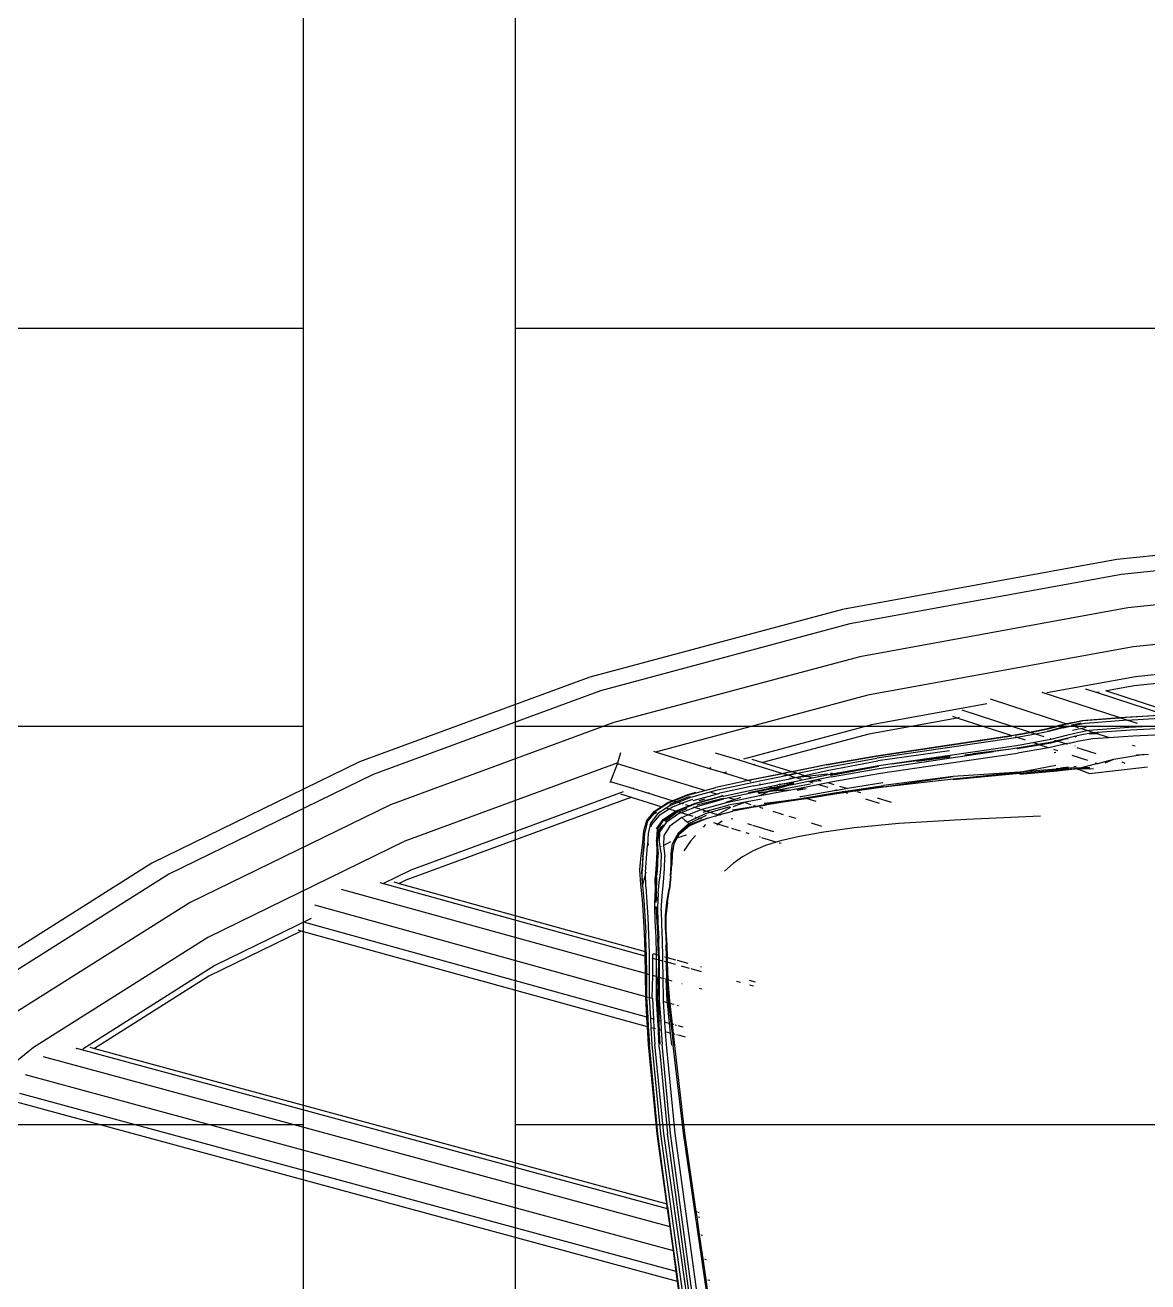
# Model space of a CAD drawing. Header units: millimetres. Extents: x -12551121 to 353735, y 112272 to 285506.
# Drawn here: x 101701.8 to 101966.2, y 170869.2 to 171165.2 of the extents above; entities that cross this region are included whole.
import ezdxf

# ---------------------------------------------------------------- set-up
doc = ezdxf.new("R2010")
doc.units = ezdxf.units.MM
doc.header["$MEASUREMENT"] = 0
doc.layers.add('+AT9-HATCH', color=8, linetype='Continuous')
doc.layers.add('+AT9_Hardscape', color=1, linetype='Continuous')

# ---------------------------------------------------------------- blocks, each defined once
blk = doc.blocks.new('cof')
at = {"layer": '+AT9_Hardscape', "color": 1}
for p, q in [((-49.68, -529.21), (-119.42, -536.6)), ((-49.18, -532.81), (-118.3, -540.13)), ((-119.42, -536.6), (-184.07, -548.35)), ((-118.3, -540.13), (-182.29, -551.76)), ((-48.48, -540.75), (-116.84, -547.99)), ((-184.07, -548.35), (-243.56, -564.29)), ((-116.84, -547.99), (-179.99, -559.47)), ((-47.83, -550), (-115.57, -557.17)), ((-182.29, -551.76), (-241.06, -567.51)), ((-115.57, -557.17), (-178.07, -568.53)), ((-47.6, -559.14), (-115.34, -566.32)), ((-47.5, -557.02), (-115, -564.18)), ((-179.99, -559.47), (-237.89, -574.99)), ((-243.56, -564.29), (-297.81, -584.26)), ((-115, -564.18), (-135.9, -567.97)), ((-241.06, -567.51), (-294.57, -587.2)), ((-118.91, -573.79), (-137.03, -567.89)), ((-124.2, -567.93), (-126.8, -567.08)), ((-123.61, -567.82), (-124.2, -567.93)), ((-108.11, -573.17), (-124.2, -567.93)), ((-122.11, -567.43), (-121.87, -567.51)), ((-115.34, -566.32), (-121.87, -567.51)), ((-121.87, -567.51), (-105.03, -573)), ((-178.07, -568.53), (-228.04, -581.93)), ((-150.02, -570.54), (-177.24, -575.49)), ((-131.41, -575.24), (-149.17, -569.45)), ((-157.03, -573.9), (-177.83, -577.68)), ((-157.03, -573.9), (-158.05, -573.56)), ((-156.53, -573.81), (-157.03, -573.9)), ((-144.32, -578.04), (-157.03, -573.9)), ((-139.99, -577.22), (-155.88, -572.05)), ((-127.7, -574.47), (-118.91, -573.79)), ((-127.34, -574.51), (-118.74, -573.85)), ((-118.91, -573.79), (-108.11, -573.17)), ((-118.74, -573.85), (-118.39, -573.82)), ((-117.23, -574.34), (-118.74, -573.85)), ((-118.39, -573.82), (-108.11, -573.17)), ((-117.11, -574.38), (-94.1, -573.08)), ((-237.89, -574.99), (-290.47, -594.34)), ((-177.24, -575.49), (-207.37, -583.56)), ((-139.99, -577.22), (-135.75, -576.38)), ((-139.8, -577.29), (-135.62, -576.47)), ((-135.75, -576.38), (-132.64, -575.5)), ((-135.71, -576.98), (-132.61, -576.1)), ((-135.62, -576.47), (-132.41, -575.58)), ((-132.1, -576.21), (-135.41, -577.1)), ((-132.64, -575.5), (-131.41, -575.24)), ((-131.55, -575.87), (-132.61, -576.1)), ((-132.41, -575.58), (-131.18, -575.31)), ((-132.1, -576.21), (-130.09, -575.73)), ((-131.41, -575.24), (-130.5, -575.04)), ((-131.18, -575.31), (-131.41, -575.24)), ((-131.18, -575.31), (-130.32, -575.12)), ((-130.82, -575.43), (-131.18, -575.31)), ((-130.5, -575.04), (-128.97, -574.78)), ((-130.32, -575.12), (-128.81, -574.84)), ((-128.99, -575.39), (-130.14, -575.59)), ((-129.96, -575.71), (-130.11, -575.66)), ((-130.09, -575.73), (-129.96, -575.71)), ((-129.96, -575.71), (-128.61, -575.43)), ((-128.47, -576.19), (-129.96, -575.71)), ((-129.9, -576.74), (-128.43, -576.43)), ((-128.99, -575.39), (-127.83, -575.07)), ((-128.97, -574.78), (-127.7, -574.47)), ((-128.81, -574.84), (-127.34, -574.51)), ((-128.61, -575.43), (-126.92, -575.08)), ((-128.43, -576.43), (-128, -576.35)), ((-128, -576.35), (-126.63, -576.07)), ((-126.41, -576.87), (-128, -576.35)), ((-127.91, -577.15), (-126.41, -576.87)), ((-126.92, -575.08), (-117.82, -574.39)), ((-126.41, -576.87), (-125.91, -576.77)), ((-125.07, -577.3), (-126.41, -576.87)), ((-125.91, -576.77), (-116.64, -576.09)), ((-125.07, -577.3), (-116.17, -576.68)), ((-117.82, -574.39), (-117.23, -574.34)), ((-117.23, -574.34), (-117.11, -574.38)), ((-114.53, -575.22), (-117.11, -574.38)), ((-116.64, -576.09), (-93.36, -574.83)), ((-116.17, -576.68), (-93.07, -575.45)), ((-115.61, -578.13), (-92.71, -577)), ((-177.83, -577.68), (-202.85, -584.38)), ((-176.14, -582.78), (-144.32, -578.04)), ((-176.09, -582.86), (-144.14, -578.1)), ((-143.28, -578.59), (-175.93, -583.35)), ((-144.32, -578.04), (-143.38, -577.9)), ((-144.14, -578.1), (-144.32, -578.04)), ((-143.36, -577.98), (-144.14, -578.1)), ((-143.38, -577.9), (-139.99, -577.22)), ((-143.36, -577.98), (-139.8, -577.29)), ((-142.88, -578.51), (-143.31, -578.37)), ((-142.88, -578.51), (-143.28, -578.59)), ((-143.04, -580.36), (-134.95, -578.87)), ((-138.55, -577.69), (-142.88, -578.51)), ((-140.93, -579.14), (-142.88, -578.51)), ((-139.8, -577.29), (-139.99, -577.22)), ((-138.55, -577.69), (-139.8, -577.29)), ((-138.02, -580.09), (-138.98, -579.78)), ((-135.41, -577.1), (-138.55, -577.69)), ((-136.55, -578.35), (-138.55, -577.69)), ((-138.02, -580.09), (-134.67, -579.48)), ((-135, -579.67), (-137.83, -580.16)), ((-137.68, -580.21), (-134.95, -579.73)), ((-134.95, -578.87), (-135.13, -578.81)), ((-135, -579.67), (-133.61, -579.3)), ((-134.95, -578.87), (-134.88, -578.86)), ((-134.87, -578.89), (-134.95, -578.87)), ((-134.95, -579.73), (-133.48, -579.35)), ((-134.88, -578.86), (-131.29, -577.94)), ((-134.67, -579.48), (-133.77, -579.25)), ((-133.77, -579.25), (-134, -579.18)), ((-133.77, -579.25), (-130.96, -578.55)), ((-133.61, -579.3), (-133.77, -579.25)), ((-133.61, -579.3), (-131.63, -578.78)), ((-133.48, -579.35), (-133.61, -579.3)), ((-133.48, -579.35), (-131.54, -578.84)), ((-131.43, -580.02), (-133.48, -579.35)), ((-131.63, -578.78), (-130.94, -578.61)), ((-131.54, -578.84), (-130.92, -578.69)), ((-130.56, -579.82), (-131.43, -580.02)), ((-131.29, -577.94), (-129.33, -577.45)), ((-130.96, -578.55), (-129.07, -578.06)), ((-130.56, -579.82), (-128.71, -579.37)), ((-129.33, -577.45), (-127.91, -577.15)), ((-129.27, -578.3), (-128.82, -578.21)), ((-129.19, -578.21), (-128.92, -578.15)), ((-129.07, -578.06), (-127.7, -577.75)), ((-128.71, -579.37), (-127.37, -579.11)), ((-127.7, -577.75), (-125.55, -577.37)), ((-127.37, -579.11), (-125.09, -578.76)), ((-125.86, -577.66), (-124.32, -577.55)), ((-125.79, -577.59), (-124.48, -577.49)), ((-125.55, -577.37), (-125.07, -577.3)), ((-125.09, -578.76), (-121.36, -578.51)), ((-124.48, -577.49), (-124.65, -577.44)), ((-124.48, -577.49), (-124.2, -577.47)), ((-124.32, -577.55), (-124.48, -577.49)), ((-124.32, -577.55), (-123.77, -577.5)), ((-121.36, -578.51), (-124.32, -577.55)), ((-121.36, -578.51), (-115.61, -578.13)), ((-236.94, -584.48), (-236.23, -582.03)), ((-228.04, -581.93), (-228.47, -581.79)), ((-215.57, -585.76), (-228.04, -581.93)), ((-208.41, -583.84), (-213.93, -582.15)), ((-187.89, -584.87), (-176.14, -582.78)), ((-187.78, -584.94), (-176.09, -582.86)), ((-158.8, -581.66), (-175.68, -584.02)), ((-175.51, -585.07), (-158.73, -582.62)), ((-175.37, -585.77), (-148.42, -581.81)), ((-158.7, -582.96), (-172.53, -584.75)), ((-158.73, -582.62), (-143.04, -580.36)), ((-158.49, -584.46), (-142.82, -582.19)), ((-148.42, -581.81), (-155.19, -582.65)), ((-144.36, -581.21), (-153.35, -582.31)), ((-144.36, -581.21), (-148.42, -581.81)), ((-142.97, -581.01), (-144.36, -581.21)), ((-142.97, -581.01), (-142.9, -581.03)), ((-142.9, -581.03), (-142.97, -581.04)), ((-142.9, -581.11), (-142.96, -581.12)), ((-142.9, -581.03), (-138.02, -580.09)), ((-137.83, -580.16), (-142.9, -581.03)), ((-142.9, -581.11), (-137.68, -580.21)), ((-135.54, -580.9), (-142.82, -582.19)), ((-137.83, -580.16), (-138.02, -580.09)), ((-137.68, -580.21), (-137.83, -580.16)), ((-135.54, -580.9), (-137.68, -580.21)), ((-134.39, -580.7), (-135.54, -580.9)), ((-131.43, -580.02), (-134.39, -580.7)), ((-133.31, -581.63), (-134.28, -581.31)), ((-134.15, -582.04), (-133.8, -581.94)), ((-131.05, -580.14), (-131.43, -580.02)), ((-126.26, -583.93), (-129.98, -582.71)), ((-129.21, -580.53), (-129.3, -580.56)), ((-124.29, -582.34), (-128.76, -580.89)), ((-120.1, -583.58), (-113.99, -582.54)), ((-115.13, -580.54), (-115.76, -580.34)), ((-114.78, -582.56), (-113.99, -582.54)), ((-113.99, -582.54), (-113.12, -582.39)), ((-113.99, -582.54), (-113.09, -582.52)), ((-113.12, -582.39), (-112, -582.49)), ((-297.81, -584.26), (-346.73, -608.07)), ((-236.94, -584.48), (-287.09, -602.93)), ((-238.68, -588.91), (-237, -584.66)), ((-237, -584.66), (-236.94, -584.48)), ((-216.45, -590.97), (-237, -584.66)), ((-215.01, -585.61), (-215.57, -585.76)), ((-212.03, -586.84), (-215.57, -585.76)), ((-208.21, -583.79), (-208.41, -583.84)), ((-204.88, -584.93), (-208.41, -583.84)), ((-205.41, -583.59), (-202.85, -584.38)), ((-204.65, -584.87), (-204.88, -584.93)), ((-198.29, -586.95), (-204.88, -584.93)), ((-202.85, -584.38), (-195.97, -586.49)), ((-195.97, -586.49), (-187.89, -584.87)), ((-187.78, -584.94), (-195.77, -586.56)), ((-194.62, -586.91), (-187.55, -585.45)), ((-187.55, -585.45), (-175.93, -583.35)), ((-187.22, -586.16), (-175.68, -584.02)), ((-186.94, -587.12), (-175.51, -585.07)), ((-186.73, -587.79), (-175.37, -585.77)), ((-186.71, -587.3), (-175.49, -585.15)), ((-175.46, -585.32), (-186.69, -587.44)), ((-175.1, -586.89), (-158.49, -584.46)), ((-158.69, -583.09), (-166.6, -584.14)), ((-142.35, -586.68), (-133.78, -585)), ((-133.71, -585.78), (-132.72, -585.68)), ((-129.52, -585.66), (-133.7, -585.93)), ((-129.52, -585.66), (-133.63, -586.17)), ((-133.63, -586.17), (-129.39, -585.85)), ((-133.48, -586.32), (-129.39, -585.85)), ((-130.83, -585.46), (-132.72, -585.68)), ((-129.58, -585.33), (-129.01, -585.28)), ((-129.52, -585.66), (-128.1, -585.6)), ((-129.52, -585.66), (-128.58, -585.72)), ((-129.39, -585.85), (-129.28, -585.85)), ((-129.28, -585.85), (-129, -585.82)), ((-129, -585.82), (-128.93, -585.84)), ((-128.93, -585.84), (-128.58, -585.72)), ((-128.93, -585.84), (-127.18, -585.8)), ((-128.93, -585.84), (-128.04, -586.14)), ((-128.58, -585.72), (-128.1, -585.6)), ((-128.58, -585.72), (-127.18, -585.8)), ((-128.1, -585.6), (-124.12, -584.62)), ((-128.1, -585.6), (-127.35, -585.57)), ((-127.35, -585.57), (-125.78, -585.54)), ((-127.18, -585.8), (-125.58, -585.84)), ((-125.86, -587), (-112.24, -585.41)), ((-125.58, -585.84), (-124.93, -585.82)), ((-124.12, -584.62), (-124.51, -584.5)), ((-124.12, -584.62), (-123.94, -584.58)), ((-124.01, -584.66), (-124.12, -584.62)), ((-123.94, -584.58), (-120.1, -583.58)), ((-122.2, -584.45), (-120.1, -583.58)), ((-117.43, -584.58), (-118.18, -584.33)), ((-294.57, -587.2), (-342.73, -610.64)), ((-206.25, -588.62), (-213.87, -590.26)), ((-211.38, -586.67), (-212.03, -586.84)), ((-206.47, -588.55), (-212.03, -586.84)), ((-207.21, -588.71), (-206.47, -588.55)), ((-206.47, -588.55), (-205.96, -588.45)), ((-206.25, -588.62), (-206.47, -588.55)), ((-205.77, -588.52), (-206.25, -588.62)), ((-205.56, -588.83), (-206.25, -588.62)), ((-205.96, -588.45), (-198.29, -586.95)), ((-198.09, -587.02), (-205.77, -588.52)), ((-205.41, -589.06), (-196.96, -587.36)), ((-203.26, -589.54), (-196.08, -588.11)), ((-198.29, -586.95), (-196.96, -586.69)), ((-198.09, -587.02), (-198.29, -586.95)), ((-196.8, -586.76), (-198.09, -587.02)), ((-197.09, -587.32), (-198.09, -587.02)), ((-198.04, -587.5), (-197.09, -587.32)), ((-197.09, -587.32), (-196.92, -587.29)), ((-196.96, -587.36), (-197.09, -587.32)), ((-196.96, -586.69), (-195.97, -586.49)), ((-196.96, -587.36), (-196.49, -587.3)), ((-196.92, -587.29), (-195.09, -586.92)), ((-195.25, -587.92), (-196.83, -587.4)), ((-195.77, -586.56), (-196.8, -586.76)), ((-196.5, -588.07), (-195.25, -587.92)), ((-196.49, -587.3), (-194.62, -586.91)), ((-196.08, -588.11), (-195.25, -587.92)), ((-195.97, -586.49), (-195.77, -586.56)), ((-195.77, -586.56), (-194.82, -586.85)), ((-195.7, -588.93), (-186.94, -587.12)), ((-192.06, -588.87), (-195.42, -589.55)), ((-195.25, -587.92), (-195.18, -587.91)), ((-195.18, -587.91), (-192.96, -587.42)), ((-195.18, -587.91), (-192.42, -587.59)), ((-193.59, -588.4), (-195.18, -587.91)), ((-194.62, -586.91), (-192.96, -587.42)), ((-192.96, -587.42), (-187.22, -586.16)), ((-192.96, -587.42), (-192.42, -587.59)), ((-192.42, -587.59), (-187.58, -587.01)), ((-192.42, -587.59), (-191.42, -587.89)), ((-191.89, -588.83), (-192.06, -588.87)), ((-190.93, -589.21), (-192.06, -588.87)), ((-189.77, -588.4), (-191.89, -588.83)), ((-191.89, -588.83), (-189.12, -588.6)), ((-186.73, -587.79), (-189.77, -588.4)), ((-189.77, -588.4), (-189.12, -588.6)), ((-189.12, -588.6), (-189.1, -588.59)), ((-187.5, -589.1), (-186.35, -588.87)), ((-186.87, -586.92), (-186.41, -586.87)), ((-186.71, -587.3), (-186.87, -587.34)), ((-186.84, -586.99), (-186.41, -586.87)), ((-186.69, -587.44), (-186.83, -587.47)), ((-186.35, -588.87), (-175.1, -586.89)), ((-157.98, -587.71), (-174.39, -589.76)), ((-174.37, -590.07), (-157.98, -587.71)), ((-174.37, -590.07), (-157.96, -588.24)), ((-142.35, -586.68), (-157.98, -587.71)), ((-142.35, -586.97), (-157.98, -588.46)), ((-157.96, -588.24), (-142.35, -586.68)), ((-133.7, -585.93), (-142.35, -586.68)), ((-133.63, -586.17), (-142.35, -586.97)), ((-142.29, -587.16), (-133.48, -586.32)), ((-128.04, -586.14), (-125.86, -587)), ((-235.72, -591.32), (-285.71, -609.71)), ((-238.78, -589.05), (-238.68, -588.91)), ((-233.38, -590.53), (-238.68, -588.91)), ((-233.21, -590.49), (-233.38, -590.53)), ((-229.85, -591.62), (-233.38, -590.53)), ((-229.57, -591.54), (-229.85, -591.62)), ((-224.14, -593.37), (-229.85, -591.62)), ((-220.48, -591.94), (-218.52, -591.4)), ((-220.24, -592.02), (-216.45, -590.97)), ((-219.78, -592.55), (-213.45, -590.79)), ((-219.21, -593.31), (-213.75, -591.8)), ((-216.45, -590.97), (-213.87, -590.26)), ((-213.75, -591.8), (-214.94, -591.44)), ((-213.75, -591.8), (-212.93, -591.57)), ((-213.45, -590.79), (-205.41, -589.06)), ((-204.94, -589.88), (-212.93, -591.57)), ((-212.1, -592.31), (-204.47, -590.65)), ((-204.12, -591.25), (-210.84, -592.7)), ((-204.24, -591.13), (-206.16, -591.52)), ((-204.19, -591.2), (-204.97, -591.36)), ((-204.94, -589.88), (-203.26, -589.54)), ((-204.47, -590.65), (-201.54, -590.07)), ((-200.53, -590.38), (-204.24, -591.13)), ((-200.35, -590.43), (-204.19, -591.2)), ((-200.19, -590.48), (-204.12, -591.25)), ((-204, -591.46), (-201.55, -591.23)), ((-201.55, -591.23), (-203.85, -591.72)), ((-203.26, -589.54), (-203.55, -589.45)), ((-203.43, -592.15), (-198.02, -591.15)), ((-203.43, -592.15), (-201.55, -591.23)), ((-199.64, -590.65), (-201.55, -591.23)), ((-201.55, -591.23), (-199.17, -590.8)), ((-198.47, -591.01), (-201.55, -591.23)), ((-201.54, -590.07), (-199.25, -589.61)), ((-200.53, -590.38), (-201.54, -590.07)), ((-195.51, -589.36), (-200.53, -590.38)), ((-200.35, -590.43), (-200.53, -590.38)), ((-196.09, -589.58), (-200.35, -590.43)), ((-200.19, -590.48), (-200.35, -590.43)), ((-197.04, -589.87), (-200.19, -590.48)), ((-199.64, -590.65), (-200.19, -590.48)), ((-197.04, -589.87), (-199.64, -590.65)), ((-199.17, -590.8), (-199.64, -590.65)), ((-198.99, -589.58), (-199.25, -589.61)), ((-199.17, -590.8), (-193.34, -589.74)), ((-198.47, -591.01), (-199.17, -590.8)), ((-198.99, -589.58), (-195.7, -588.93)), ((-195.59, -589.19), (-198.99, -589.58)), ((-196.56, -590.88), (-198.47, -591.01)), ((-198.02, -591.15), (-198.47, -591.01)), ((-198.02, -591.15), (-196.56, -590.88)), ((-195.42, -589.55), (-197.04, -589.87)), ((-196.09, -589.58), (-197.04, -589.87)), ((-196.56, -590.88), (-194.94, -590.57)), ((-195.49, -589.4), (-196.09, -589.58)), ((-195.46, -589.45), (-196.09, -589.58)), ((-194.94, -590.57), (-189.81, -589.56)), ((-192.57, -590.59), (-194.86, -590.76)), ((-192.57, -590.59), (-194.74, -591.01)), ((-185.58, -590.99), (-193.81, -592.44)), ((-193.34, -589.74), (-191.58, -589.43)), ((-192.9, -592.72), (-185.43, -591.48)), ((-192.56, -592.83), (-185.4, -591.65)), ((-189.81, -589.56), (-187.5, -589.1)), ((-187.38, -590.3), (-189.81, -589.56)), ((-187.5, -589.1), (-186.11, -589.53)), ((-185.29, -590.95), (-185.64, -590.84)), ((-185.29, -590.95), (-185.58, -590.99)), ((-185.43, -591.48), (-184.19, -591.28)), ((-185.4, -591.65), (-183.76, -591.42)), ((-182.82, -590.53), (-185.29, -590.95)), ((-184.76, -589.94), (-182.82, -590.53)), ((-184.11, -591.31), (-184.19, -591.28)), ((-184.11, -591.31), (-181.65, -590.9)), ((-181.42, -590.97), (-184.11, -591.31)), ((-183.76, -591.42), (-184.11, -591.31)), ((-183.76, -591.42), (-181.16, -591.04)), ((-183.56, -591.48), (-183.76, -591.42)), ((-182.82, -591.7), (-183.19, -591.59)), ((-174.5, -589.15), (-182.82, -590.53)), ((-181.65, -590.9), (-174.39, -589.76)), ((-181.65, -590.9), (-181.42, -590.97)), ((-174.37, -590.07), (-181.42, -590.97)), ((-181.42, -590.97), (-181.16, -591.04)), ((-181.16, -591.04), (-174.37, -590.07)), ((-181.16, -591.04), (-180.9, -591.12)), ((-180.64, -591.21), (-179.78, -591.47)), ((-290.47, -594.34), (-337.69, -617.32)), ((-235.02, -593), (-286.86, -612.08)), ((-233.71, -592.65), (-236.27, -591.87)), ((-233.71, -592.65), (-235.02, -593)), ((-233.62, -592.63), (-233.71, -592.65)), ((-226.76, -594.79), (-233.71, -592.65)), ((-228.35, -595.8), (-226.76, -594.79)), ((-226.76, -594.79), (-225.21, -593.79)), ((-226.48, -594.87), (-226.76, -594.79)), ((-224.96, -593.89), (-226.48, -594.87)), ((-224.46, -594.4), (-225.6, -595.15)), ((-225.21, -593.79), (-224.14, -593.37)), ((-223.87, -593.46), (-224.96, -593.89)), ((-224.69, -594.16), (-223.31, -593.63)), ((-224.46, -594.4), (-222.86, -593.77)), ((-224.14, -593.37), (-220.48, -591.94)), ((-223.87, -593.46), (-224.14, -593.37)), ((-221.94, -594.05), (-224.09, -594.9)), ((-220.24, -592.02), (-223.87, -593.46)), ((-223.31, -593.63), (-223.87, -593.46)), ((-223.31, -593.63), (-220.38, -592.49)), ((-222.86, -593.77), (-223.31, -593.63)), ((-220.17, -594.59), (-223.3, -595.82)), ((-223.18, -595.89), (-220.04, -594.63)), ((-222.86, -593.77), (-219.78, -592.55)), ((-221.94, -594.05), (-222.86, -593.77)), ((-219.6, -593.13), (-221.94, -594.05)), ((-221.46, -594.2), (-221.94, -594.05)), ((-220.17, -594.59), (-220.92, -594.36)), ((-220.38, -592.49), (-219.94, -592.37)), ((-218.7, -594.02), (-220.17, -594.59)), ((-220.04, -594.63), (-220.17, -594.59)), ((-220.04, -594.63), (-218.61, -594.06)), ((-219.38, -593.07), (-219.6, -593.13)), ((-218.14, -594.67), (-218.91, -594.98)), ((-212.45, -592.33), (-218.7, -594.02)), ((-218.61, -594.06), (-212.45, -592.33)), ((-218.38, -594.36), (-212.18, -592.76)), ((-212.13, -592.82), (-218.35, -594.4)), ((-218.14, -594.67), (-211.98, -592.94)), ((-217.81, -593.34), (-216.39, -592.94)), ((-217.35, -595.46), (-211.39, -593.79)), ((-216.11, -595.84), (-210.94, -594.4)), ((-212.25, -592.26), (-212.55, -592.17)), ((-212.45, -592.33), (-212.38, -592.35)), ((-212.38, -592.35), (-212.25, -592.26)), ((-212.1, -592.31), (-212.25, -592.26)), ((-212.11, -592.74), (-212.18, -592.76)), ((-212.06, -592.81), (-212.13, -592.82)), ((-210.84, -592.7), (-211.98, -592.94)), ((-211.46, -593.7), (-209.57, -593.09)), ((-211.39, -593.79), (-203.59, -592.18)), ((-207.37, -593.76), (-210.94, -594.4)), ((-209.57, -593.09), (-210.84, -592.7)), ((-209.92, -595.54), (-204.54, -594.63)), ((-209.92, -595.54), (-204.26, -594.72)), ((-204.09, -594.77), (-209.85, -595.85)), ((-207.14, -593.83), (-209.83, -594.78)), ((-209.57, -593.09), (-208.31, -592.68)), ((-209.47, -593.12), (-209.57, -593.09)), ((-208.01, -592.61), (-208.31, -592.68)), ((-206.51, -593.61), (-207.37, -593.76)), ((-207.14, -593.83), (-207.37, -593.76)), ((-206.51, -593.61), (-207.14, -593.83)), ((-205.51, -594.34), (-207.14, -593.83)), ((-203.13, -593), (-206.51, -593.61)), ((-204.54, -594.63), (-204.91, -594.52)), ((-204.54, -594.63), (-202.26, -594.25)), ((-204.26, -594.72), (-204.54, -594.63)), ((-204.26, -594.72), (-202.22, -594.42)), ((-204.09, -594.77), (-204.26, -594.72)), ((-202.22, -594.42), (-204.09, -594.77)), ((-203.87, -594.84), (-204.09, -594.77)), ((-203.59, -592.18), (-203.43, -592.15)), ((-202.45, -594.02), (-193.86, -592.88)), ((-193.79, -593.03), (-202.45, -594.02)), ((-202.26, -594.25), (-193.79, -593.03)), ((-193.79, -593.03), (-202.22, -594.42)), ((-193.85, -592.43), (-194.07, -592.47)), ((-193.86, -592.88), (-192.9, -592.72)), ((-193.81, -592.44), (-193.85, -592.43)), ((-193.79, -593.03), (-192.56, -592.83)), ((-192.56, -592.83), (-192.9, -592.72)), ((-190.23, -593.54), (-192.56, -592.83)), ((-175.32, -594.01), (-178.54, -593.02)), ((-175.84, -592.68), (-172.54, -593.69)), ((-230.15, -598.02), (-228.35, -595.8)), ((-228.08, -595.91), (-229.86, -598.14)), ((-227.54, -596.42), (-229.26, -598.64)), ((-227.22, -596.83), (-229.05, -598.97)), ((-228.18, -596.28), (-228.32, -596.46)), ((-228.18, -596.28), (-227.88, -596.1)), ((-226.48, -594.87), (-228.08, -595.91)), ((-225.6, -595.15), (-227.54, -596.42)), ((-224.86, -595.37), (-227.22, -596.83)), ((-226.28, -597.82), (-223.34, -595.84)), ((-226.13, -597.91), (-223.19, -595.94)), ((-226.03, -598.02), (-223.19, -595.94)), ((-223.05, -596.16), (-225.86, -598.19)), ((-223.03, -596.19), (-225.77, -598.29)), ((-224.86, -595.37), (-225.6, -595.15)), ((-222.66, -596.5), (-225.59, -598.48)), ((-224.09, -594.9), (-224.86, -595.37)), ((-223.34, -595.84), (-224.86, -595.37)), ((-221.89, -597.33), (-224.74, -599.35)), ((-223.34, -595.84), (-223.3, -595.82)), ((-223.18, -595.89), (-223.3, -595.82)), ((-223.19, -595.94), (-223.18, -595.89)), ((-223.11, -595.91), (-223.19, -595.94)), ((-223.05, -596.16), (-223.19, -595.94)), ((-223.11, -595.91), (-223.18, -595.89)), ((-222.83, -595.81), (-223.11, -595.91)), ((-222.72, -596.03), (-223.11, -595.91)), ((-222.72, -596.03), (-223.05, -596.16)), ((-223.03, -596.19), (-223.05, -596.16)), ((-222.72, -596.03), (-223.03, -596.19)), ((-222.66, -596.05), (-222.72, -596.03)), ((-220.97, -595.36), (-222.66, -596.05)), ((-222.03, -596.24), (-222.66, -596.05)), ((-222.03, -596.24), (-222.66, -596.5)), ((-218.91, -594.98), (-222.03, -596.24)), ((-220.44, -596.73), (-222.03, -596.24)), ((-221.89, -597.33), (-220.44, -596.73)), ((-221.89, -597.33), (-221.13, -597.95)), ((-220.68, -595.28), (-220.97, -595.36)), ((-218.34, -597.38), (-220.52, -598.41)), ((-220.44, -596.73), (-217.47, -595.49)), ((-219.23, -597.1), (-220.44, -596.73)), ((-220.19, -598.73), (-217.71, -597.57)), ((-218.91, -594.98), (-219.13, -594.91)), ((-217.54, -595.4), (-218.91, -594.98)), ((-218.34, -597.38), (-218.73, -597.25)), ((-216.39, -596.45), (-218.34, -597.38)), ((-217.71, -597.57), (-217.98, -597.49)), ((-217.71, -597.57), (-216.05, -596.79)), ((-217.22, -597.72), (-217.71, -597.57)), ((-217.47, -595.49), (-217.35, -595.46)), ((-216.25, -595.8), (-217.35, -595.46)), ((-216.87, -596.05), (-216.11, -595.84)), ((-216.85, -597.83), (-215.81, -597.46)), ((-215.81, -597.46), (-216.76, -597.86)), ((-215.19, -596.12), (-216.39, -596.45)), ((-215.19, -596.12), (-216.11, -595.84)), ((-215.81, -597.46), (-213.63, -596.87)), ((-210.55, -594.85), (-215.19, -596.12)), ((-213.38, -596.68), (-215.19, -596.12)), ((-213.63, -596.87), (-213.93, -597.09)), ((-213.38, -596.68), (-213.63, -596.87)), ((-213.63, -596.87), (-213.17, -596.74)), ((-213.15, -596.51), (-213.38, -596.68)), ((-213.17, -596.74), (-213.38, -596.68)), ((-213.17, -596.74), (-209.85, -595.85)), ((-212.77, -596.87), (-213.17, -596.74)), ((-210.39, -595.01), (-213.15, -596.51)), ((-209.86, -597.76), (-210.25, -597.64)), ((-202.69, -595.2), (-203.47, -594.96)), ((-197.92, -596.67), (-200.33, -595.92)), ((-194.92, -597.59), (-196.62, -597.07)), ((-137.39, -597.04), (-154.83, -597.8)), ((-231.1, -603.24), (-230.86, -600.48)), ((-230.86, -600.48), (-230.15, -598.02)), ((-230.54, -600.78), (-230.53, -600.62)), ((-230.53, -600.62), (-230.47, -600.54)), ((-230.47, -600.54), (-229.86, -598.14)), ((-230.15, -598.02), (-229.86, -598.14)), ((-229.26, -598.64), (-229.83, -601.1)), ((-229.05, -598.97), (-229.2, -599.54)), ((-227.88, -600.02), (-226.28, -597.82)), ((-227.75, -602.54), (-227.6, -600.13)), ((-227.75, -602.54), (-227.42, -600.53)), ((-227.6, -600.13), (-226.13, -597.91)), ((-227.5, -600.35), (-227.6, -600.13)), ((-227.57, -603.02), (-227.25, -600.69)), ((-227.42, -600.53), (-227.5, -600.35)), ((-226.65, -599.35), (-227.42, -600.53)), ((-227.42, -600.53), (-227.25, -600.69)), ((-226.27, -599.04), (-227.25, -600.69)), ((-227.12, -603.06), (-227.04, -600.66)), ((-225.59, -598.48), (-227.04, -600.66)), ((-224.74, -599.35), (-226.15, -601.55)), ((-222.75, -601), (-220.19, -598.73)), ((-220.06, -598.99), (-222.55, -601.18)), ((-220.06, -598.99), (-222.51, -601.33)), ((-220.04, -599.27), (-222.51, -601.33)), ((-221.13, -597.95), (-220.52, -598.41)), ((-220.52, -598.41), (-220.19, -598.73)), ((-220.06, -598.99), (-216.85, -597.83)), ((-216.76, -597.86), (-220.04, -599.27)), ((-216.28, -599), (-216.89, -599.59)), ((-216.76, -597.86), (-216.85, -597.83)), ((-216.51, -597.94), (-216.76, -597.86)), ((-213.37, -598.9), (-214.35, -598.6)), ((-213.37, -598.9), (-213.64, -599.1)), ((-212.41, -598.2), (-213.37, -598.9)), ((-210.85, -599.68), (-213.37, -598.9)), ((-208.09, -600.52), (-210.1, -599.91)), ((-205.42, -599.13), (-206.34, -598.84)), ((-200.2, -600.73), (-205.17, -599.2)), ((-188.92, -599.43), (-191.33, -598.69)), ((-181.31, -599.77), (-188.44, -600.8)), ((-170.77, -598.76), (-181.31, -599.77)), ((-154.83, -597.8), (-170.77, -598.76)), ((-287.09, -602.93), (-333.54, -625.55)), ((-231.49, -606.31), (-231.1, -603.24)), ((-230.72, -603.56), (-231.07, -606.47)), ((-231.03, -606.58), (-230.72, -603.56)), ((-230.72, -603.38), (-230.64, -602.34)), ((-230.72, -603.38), (-230.72, -603.56)), ((-230.64, -602.34), (-230.56, -600.87)), ((-230.56, -600.87), (-230.54, -600.78)), ((-229.83, -601.1), (-229.93, -603.85)), ((-229.77, -603.46), (-229.79, -603.96)), ((-227.81, -602.88), (-227.75, -602.54)), ((-227.81, -602.88), (-227.77, -605.45)), ((-227.72, -602.71), (-227.75, -602.54)), ((-227.72, -602.71), (-227.71, -602.93)), ((-227.71, -602.93), (-227.52, -605.29)), ((-227.5, -604.71), (-227.71, -602.93)), ((-227.5, -604.71), (-227.57, -603.02)), ((-226.75, -605.72), (-227.12, -603.06)), ((-226.15, -601.55), (-226.22, -603.93)), ((-226.22, -603.93), (-224.5, -602.99)), ((-224.42, -605.84), (-224.06, -603.43)), ((-223.77, -603.54), (-224.19, -605.93)), ((-224.15, -605.92), (-223.71, -603.57)), ((-223.54, -602.47), (-224.06, -603.43)), ((-223.77, -603.54), (-222.98, -602.16)), ((-223.08, -602.22), (-223.77, -603.54)), ((-222.75, -601), (-223.54, -602.47)), ((-223.54, -602.47), (-223.08, -602.22)), ((-222.55, -601.18), (-223.08, -602.22)), ((-223.08, -602.22), (-222.98, -602.16)), ((-222.98, -602.16), (-222.91, -602.12)), ((-222.91, -602.12), (-222.51, -601.33)), ((-220.87, -601.47), (-222.91, -602.12)), ((-219.84, -602.89), (-221.4, -605.17)), ((-218.69, -601.53), (-219.84, -602.89)), ((-205.98, -601.17), (-206.74, -600.94)), ((-203.34, -601.98), (-203.6, -601.91)), ((-199.62, -603.13), (-203.03, -602.08)), ((-199.62, -603.13), (-202.19, -603.92)), ((-198.62, -602.82), (-199.62, -603.13)), ((-198.52, -603.47), (-198.93, -603.34)), ((-194.13, -601.8), (-198.62, -602.82)), ((-188.44, -600.8), (-194.13, -601.8)), ((-231.73, -609.63), (-231.49, -606.31)), ((-231.07, -606.47), (-231.3, -609.79)), ((-231.03, -606.58), (-231.25, -609.84)), ((-230.2, -606.91), (-229.93, -603.85)), ((-227.77, -605.45), (-227.95, -608.38)), ((-227.65, -608.24), (-227.52, -605.29)), ((-227.47, -605.54), (-227.65, -608.24)), ((-227.55, -608.17), (-227.47, -605.54)), ((-227.44, -605.19), (-227.5, -604.71)), ((-227.47, -605.54), (-227.44, -605.19)), ((-226.75, -605.72), (-226.83, -608.66)), ((-226.77, -604.22), (-226.71, -604.19)), ((-226.22, -603.93), (-225.86, -606.55)), ((-225.92, -609.45), (-225.86, -606.55)), ((-224.26, -608.45), (-224.42, -605.84)), ((-224.4, -608.37), (-224.42, -605.84)), ((-224.15, -605.92), (-224.26, -608.45)), ((-224.19, -605.93), (-224.26, -608.45)), ((-207.56, -606.56), (-209.76, -608.17)), ((-205.08, -605.15), (-207.56, -606.56)), ((-202.19, -603.92), (-205.08, -605.15)), ((-346.73, -608.07), (-390.21, -635.55)), ((-230.42, -610.21), (-230.2, -606.91)), ((-227.95, -608.38), (-228.14, -611.57)), ((-227.63, -608.45), (-227.91, -611.44)), ((-227.79, -610.78), (-227.55, -608.17)), ((-227.63, -608.45), (-227.79, -610.78)), ((-227.65, -608.24), (-227.63, -608.45)), ((-226.83, -608.66), (-227.13, -611.82)), ((-226.22, -612.55), (-225.92, -609.45)), ((-224.55, -611.15), (-224.4, -608.37)), ((-224.45, -611.23), (-224.26, -608.45)), ((-209.76, -608.17), (-211.8, -609.99)), ((-342.73, -610.64), (-385.46, -637.66)), ((-285.71, -609.71), (-292.16, -612.85)), ((-289.68, -612.49), (-288.42, -612.84)), ((-286.86, -612.08), (-288.42, -612.84)), ((-231.54, -613.11), (-231.73, -609.63)), ((-231.15, -613.27), (-231.3, -609.79)), ((-231.15, -613.27), (-231.25, -609.84)), ((-230.41, -610.47), (-231.15, -613.27)), ((-230.38, -610.36), (-230.42, -610.21)), ((-230.41, -610.47), (-230.38, -610.36)), ((-230.34, -613.66), (-230.41, -610.47)), ((-230.34, -610.21), (-230.38, -610.36)), ((-228.1, -614.72), (-228.14, -611.57)), ((-228.05, -614.02), (-227.91, -611.44)), ((-228.05, -614.02), (-227.84, -611.64)), ((-227.84, -611.64), (-227.92, -614.97)), ((-227.84, -611.37), (-227.79, -610.78)), ((-227.84, -611.37), (-227.84, -611.64)), ((-227.42, -615.12), (-227.13, -611.82)), ((-226.54, -615.78), (-226.22, -612.55)), ((-224.55, -611.15), (-224.88, -614.13)), ((-224.45, -611.23), (-224.78, -614.19)), ((-230.44, -634.09), (-302, -614.31)), ((-230.5, -630), (-292.95, -612.74)), ((-288.42, -612.84), (-230.52, -628.85)), ((-231.17, -616.74), (-231.54, -613.11)), ((-231.15, -613.27), (-230.84, -616.89)), ((-230.34, -613.66), (-229.88, -620.91)), ((-228.23, -618.18), (-228.12, -615.11)), ((-228.13, -614.91), (-228.09, -614.79)), ((-228.13, -614.91), (-228.12, -615.11)), ((-228.12, -615.11), (-228.02, -617.37)), ((-228.1, -614.72), (-228.05, -614.02)), ((-228.09, -614.79), (-228.1, -614.72)), ((-227.92, -614.97), (-227.88, -616.86)), ((-227.42, -615.12), (-227.58, -618.53)), ((-225.38, -617.25), (-224.88, -614.13)), ((-225.29, -617.31), (-224.78, -614.19)), ((-337.69, -617.32), (-379.49, -643.75)), ((-230.39, -639.55), (-308.32, -618.01)), ((-230.87, -620.49), (-231.17, -616.74)), ((-230.84, -616.89), (-230.58, -620.6)), ((-228.13, -621.74), (-228.23, -618.18)), ((-227.98, -618.32), (-227.98, -618.38)), ((-227.98, -618.38), (-227.75, -621.93)), ((-227.85, -618.39), (-227.85, -618.43)), ((-227.85, -618.43), (-227.66, -621.98)), ((-226.73, -619.12), (-226.54, -615.78)), ((-225.76, -620.48), (-225.38, -617.25)), ((-225.29, -617.31), (-225.67, -620.53)), ((-309.14, -621.12), (-331.87, -632.18)), ((-230.65, -624.5), (-230.87, -620.49)), ((-230.58, -620.6), (-230.39, -624.58)), ((-229.88, -620.91), (-229.69, -624.85)), ((-227.58, -618.53), (-227.49, -622.04)), ((-226.73, -619.12), (-226.64, -622.56)), ((-225.72, -623.78), (-225.76, -620.48)), ((-225.67, -620.53), (-225.72, -623.78)), ((-225.67, -620.53), (-225.62, -623.83)), ((-311.49, -624.07), (-333.31, -634.69)), ((-311.49, -624.07), (-312.27, -623.86)), ((-229.96, -646.6), (-311.49, -624.07)), ((-230.1, -644.36), (-310.69, -622.08)), ((-227.94, -625.54), (-228.13, -621.74)), ((-227.75, -621.93), (-227.53, -625.74)), ((-227.66, -621.98), (-227.44, -625.77)), ((-227.49, -622.04), (-227.31, -625.79)), ((-226.64, -622.56), (-226.47, -626.23)), ((-225.72, -623.78), (-225.54, -627.3)), ((-225.62, -623.83), (-225.43, -627.34)), ((-333.54, -625.55), (-374.6, -651.5)), ((-230.52, -628.85), (-230.65, -624.5)), ((-230.28, -628.91), (-230.39, -624.58)), ((-229.69, -624.85), (-229.59, -629.18)), ((-227.86, -629.58), (-227.94, -625.54)), ((-227.4, -629.71), (-227.53, -625.74)), ((-227.44, -625.77), (-227.32, -629.73)), ((-227.23, -629.75), (-227.31, -625.79)), ((-226.47, -626.23), (-226.4, -630.27)), ((-225.5, -630.23), (-225.54, -627.3)), ((-225.43, -627.34), (-225.35, -630.27)), ((-230.51, -628.92), (-230.52, -628.85)), ((-230.52, -628.85), (-230.28, -628.91)), ((-230.5, -630), (-230.51, -628.92)), ((-230.44, -633.92), (-230.5, -630)), ((-230.27, -630.06), (-230.5, -630)), ((-230.29, -628.97), (-230.28, -628.91)), ((-230.29, -628.97), (-230.27, -630.06)), ((-230.27, -630.06), (-230.23, -633.95)), ((-230.13, -630.11), (-230.27, -630.06)), ((-229.59, -629.18), (-229.56, -634.09)), ((-228.73, -629.34), (-227.86, -629.58)), ((-228.7, -630.5), (-228.7, -629.48)), ((-227.85, -629.73), (-227.86, -629.58)), ((-227.86, -629.58), (-227.4, -629.71)), ((-227.85, -630.74), (-227.85, -629.73)), ((-227.39, -629.93), (-227.4, -629.71)), ((-227.4, -629.71), (-227.32, -629.73)), ((-227.39, -629.93), (-227.4, -630.86)), ((-227.32, -629.73), (-227.31, -629.95)), ((-227.32, -629.73), (-227.23, -629.75)), ((-227.31, -629.95), (-227.31, -630.88)), ((-227.23, -629.92), (-227.23, -629.75)), ((-227.23, -629.92), (-227.22, -630.91)), ((-226.4, -630.27), (-226.39, -631.14)), ((-225.97, -630.1), (-225.5, -630.23)), ((-225.49, -631.18), (-225.5, -630.23)), ((-225.5, -630.23), (-225.35, -630.27)), ((-225.35, -630.27), (-225.33, -631.21)), ((-225.35, -630.27), (-223.34, -630.83)), ((-331.87, -632.18), (-362.98, -651.85)), ((-228.7, -634.32), (-228.7, -630.5)), ((-227.85, -630.74), (-228.7, -630.5)), ((-227.83, -634.46), (-227.85, -630.74)), ((-227.4, -630.86), (-227.85, -630.74)), ((-227.4, -630.86), (-227.43, -634.67)), ((-227.31, -630.88), (-227.4, -630.86)), ((-227.31, -630.88), (-227.33, -634.68)), ((-227.22, -630.91), (-227.31, -630.88)), ((-227.22, -630.91), (-227.2, -634.58)), ((-226.39, -631.14), (-227.22, -630.91)), ((-226.39, -631.14), (-226.37, -634.84)), ((-225.49, -631.39), (-225.96, -631.26)), ((-225.49, -631.39), (-225.49, -631.18)), ((-225.32, -631.43), (-225.49, -631.39)), ((-225.38, -635.55), (-225.49, -631.39)), ((-225.33, -631.21), (-225.32, -631.43)), ((-225.32, -631.43), (-225.17, -635.56)), ((-223.35, -631.98), (-225.32, -631.43)), ((-223.01, -630.92), (-220.45, -631.63)), ((-220.07, -632.88), (-221.97, -632.36)), ((-217.28, -633.66), (-219.7, -632.99)), ((-217.5, -632.44), (-217.31, -632.49)), ((-333.31, -634.69), (-360.23, -651.71)), ((-230.44, -634.09), (-230.44, -633.92)), ((-230.39, -639.55), (-230.44, -634.09)), ((-230.23, -634.15), (-230.44, -634.09)), ((-230.23, -633.95), (-230.23, -634.15)), ((-230.23, -634.15), (-230.2, -639.6)), ((-229.56, -634.34), (-230.23, -634.15)), ((-229.56, -634.34), (-229.57, -639.73)), ((-229.56, -634.09), (-229.56, -634.34)), ((-228.83, -639.87), (-228.7, -634.57)), ((-228.7, -634.57), (-228.7, -634.32)), ((-227.94, -634.78), (-228.7, -634.57)), ((-227.83, -634.81), (-227.91, -634.79)), ((-227.85, -639.9), (-227.83, -634.81)), ((-227.83, -634.81), (-227.83, -634.46)), ((-227.83, -634.81), (-227.54, -636.87)), ((-227.83, -634.81), (-227.44, -634.92)), ((-227.44, -634.92), (-227.54, -636.87)), ((-227.35, -634.95), (-227.46, -637.54)), ((-227.43, -634.67), (-227.44, -634.92)), ((-227.35, -634.95), (-227.44, -634.92)), ((-227.33, -634.68), (-227.35, -634.95)), ((-227.2, -634.99), (-227.35, -634.95)), ((-227.2, -634.58), (-227.2, -634.99)), ((-227.2, -634.99), (-227.18, -639.95)), ((-226.36, -635.22), (-227.2, -634.99)), ((-226.37, -634.84), (-226.32, -635.23)), ((-225.92, -635.34), (-226.32, -635.23)), ((-226.32, -635.23), (-226.31, -640.09)), ((-225.67, -635.43), (-225.7, -635.4)), ((-225.67, -635.43), (-225.37, -640.48)), ((-225.38, -635.55), (-225.67, -635.43)), ((-225.02, -640.55), (-225.38, -635.55)), ((-225.17, -635.56), (-225.38, -635.55)), ((-225.17, -635.56), (-224.77, -640.56)), ((-224.14, -635.84), (-225.17, -635.56)), ((-208.08, -636.2), (-208.97, -635.95)), ((-206.03, -635.61), (-204.57, -636.02)), ((-227.54, -636.87), (-227.72, -640.11)), ((-227.46, -637.54), (-227.58, -640.1)), ((-227.54, -636.87), (-227.46, -637.54)), ((-227.46, -637.54), (-227.18, -639.95)), ((-221.76, -636.49), (-221.84, -636.47)), ((-217.14, -637.77), (-217.77, -637.59)), ((-205, -637.05), (-205.96, -636.78)), ((-230.39, -639.67), (-230.39, -639.55)), ((-230.2, -639.6), (-230.39, -639.55)), ((-230.1, -644.36), (-230.39, -639.67)), ((-230.2, -639.6), (-230.2, -639.67)), ((-229.81, -639.71), (-230.2, -639.6)), ((-230.2, -639.67), (-229.9, -644.41)), ((-229.57, -639.73), (-229.57, -639.77)), ((-228.82, -639.98), (-229.57, -639.77)), ((-229.57, -639.77), (-229.29, -644.58)), ((-228.83, -639.87), (-228.82, -639.98)), ((-228.82, -639.98), (-228.57, -644.78)), ((-227.81, -639.99), (-227.85, -639.9)), ((-227.49, -645.07), (-227.81, -639.99)), ((-227.72, -640.11), (-227.72, -640.29)), ((-227.57, -640.33), (-227.72, -640.29)), ((-227.72, -640.29), (-227.49, -645.07)), ((-227.58, -640.1), (-227.57, -640.33)), ((-227.18, -640.43), (-227.57, -640.33)), ((-227.57, -640.33), (-227.35, -645.12)), ((-227.21, -645.15), (-227.18, -640.43)), ((-227.18, -639.95), (-227.18, -640.43)), ((-227.18, -640.43), (-226.86, -645.25)), ((-227.15, -640.44), (-227.18, -640.43)), ((-226.31, -640.09), (-226.27, -640.69)), ((-225.33, -640.95), (-226.27, -640.69)), ((-226.27, -640.69), (-225.94, -645.5)), ((-225.37, -640.48), (-225.33, -640.95)), ((-225.33, -640.95), (-224.83, -645.81)), ((-225.02, -640.55), (-224.98, -641.04)), ((-224.71, -641.12), (-224.98, -641.04)), ((-224.98, -641.04), (-224.43, -645.92)), ((-224.77, -640.56), (-224.71, -641.12)), ((-224.28, -641.24), (-224.71, -641.12)), ((-224.71, -641.12), (-224.18, -645.99)), ((-223.69, -641.4), (-224.24, -641.25)), ((-222.69, -641.67), (-222.86, -641.63)), ((-229.9, -644.41), (-230.1, -644.36)), ((-229.96, -646.6), (-230.1, -644.36)), ((-229.9, -644.41), (-229.77, -646.66)), ((-228.57, -644.78), (-229.29, -644.58)), ((-229.29, -644.58), (-229.15, -646.83)), ((-228.3, -644.85), (-228.57, -644.78)), ((-228.57, -644.78), (-228.46, -647.02)), ((-227.39, -647.31), (-227.49, -645.07)), ((-227.35, -645.12), (-227.49, -645.07)), ((-229.69, -650.78), (-229.96, -646.6)), ((-229.77, -646.66), (-229.96, -646.6)), ((-229.77, -646.66), (-229.51, -650.75)), ((-228.46, -647.02), (-229.15, -646.83)), ((-229.15, -646.83), (-228.92, -650.75)), ((-228.05, -647.13), (-228.46, -647.02)), ((-228.46, -647.02), (-228.26, -650.81)), ((-227.41, -647.54), (-227.39, -647.31)), ((-227.29, -649.71), (-227.41, -647.54)), ((-227.24, -647.35), (-227.39, -647.31)), ((-227.21, -645.15), (-227.35, -645.12)), ((-227.35, -645.12), (-227.24, -647.35)), ((-227.24, -647.35), (-227.21, -645.15)), ((-227.22, -647.86), (-227.24, -647.35)), ((-226.72, -647.5), (-227.24, -647.35)), ((-227.23, -650.74), (-227.22, -647.86)), ((-227.22, -647.86), (-227.08, -650.74)), ((-226.86, -645.25), (-227.21, -645.15)), ((-226.86, -645.25), (-226.72, -647.5)), ((-226.72, -647.5), (-226.53, -650.74)), ((-224.83, -645.81), (-225.94, -645.5)), ((-225.94, -645.5), (-225.79, -647.76)), ((-224.59, -648.09), (-225.79, -647.76)), ((-225.79, -647.76), (-225.58, -650.79)), ((-224.83, -645.81), (-224.59, -648.09)), ((-224.18, -645.99), (-224.43, -645.92)), ((-224.43, -645.92), (-224.19, -648.2)), ((-223.73, -646.11), (-224.18, -645.99)), ((-224.18, -645.99), (-223.93, -648.27)), ((-223.16, -646.27), (-223.44, -646.2)), ((-221.56, -646.72), (-222.75, -646.39)), ((-227.67, -671.84), (-229.69, -650.78)), ((-227.53, -671.81), (-229.51, -650.75)), ((-228.92, -650.75), (-226.9, -671.78)), ((-226.12, -671.77), (-228.26, -650.81)), ((-227.27, -650.02), (-227.29, -649.71)), ((-227.23, -650.74), (-227.27, -650.02)), ((-227.24, -650.82), (-227.23, -650.74)), ((-227.23, -650.92), (-227.24, -650.82)), ((-227.12, -651.96), (-227.23, -650.92)), ((-224.58, -671.7), (-226.53, -650.74)), ((-225.58, -650.79), (-223.54, -671.71)), ((-224.59, -648.09), (-224.3, -650.97)), ((-223.93, -648.27), (-224.19, -648.2)), ((-224.19, -648.2), (-223.88, -651)), ((-223.48, -648.39), (-223.93, -648.27)), ((-223.93, -648.27), (-223.63, -650.99)), ((-221.47, -671.68), (-223.88, -651)), ((-223.63, -650.99), (-221.24, -671.68)), ((-222.92, -648.55), (-223.06, -648.51)), ((-221.03, -649.07), (-222.7, -648.61)), ((-374.6, -651.5), (-410.24, -680.6)), ((-224.64, -693.7), (-372.22, -653.66)), ((-364.62, -651.66), (-364.34, -651.69)), ((-225.23, -689.48), (-364.34, -651.69)), ((-361.3, -651.42), (-360.23, -651.71)), ((-360.23, -651.71), (-225.39, -688.28)), ((-227.12, -651.96), (-225.27, -671.7)), ((-223.86, -699.34), (-376.44, -657.95)), ((-223.18, -704.25), (-377.78, -662.31)), ((-222.86, -706.55), (-378.78, -664.25)), ((-220.13, -709.38), (-225.27, -671.7)), ((-219.44, -709.45), (-224.58, -671.7)), ((-223.54, -671.71), (-218.31, -709.48)), ((-215.96, -709.35), (-221.47, -671.68)), ((-221.24, -671.68), (-218.55, -690.14)), ((-225.39, -688.28), (-227.67, -671.84)), ((-225.31, -688.31), (-227.53, -671.81)), ((-226.9, -671.78), (-221.69, -709.38)), ((-220.79, -709.35), (-226.12, -671.77)), ((-225.23, -689.48), (-225.39, -688.28)), ((-225.31, -688.31), (-225.27, -688.32)), ((-225.1, -689.51), (-225.31, -688.31)), ((-224.64, -693.7), (-225.23, -689.48)), ((-225.1, -689.51), (-225.15, -689.5)), ((-224.53, -693.73), (-225.1, -689.51)), ((-218.55, -690.14), (-218.37, -690.19)), ((-218.55, -690.14), (-218.37, -691.33)), ((-218.2, -691.38), (-218.37, -691.33)), ((-218.37, -691.33), (-217.76, -695.57)), ((-218.1, -690.26), (-217.83, -690.33)), ((-217.64, -691.53), (-217.92, -691.46)), ((-223.82, -699.36), (-224.64, -693.7)), ((-224.53, -693.73), (-224.58, -693.72)), ((-223.75, -699.37), (-224.53, -693.73)), ((-217.58, -695.61), (-217.76, -695.57)), ((-217.76, -695.57), (-216.93, -701.22)), ((-216.97, -695.78), (-217.31, -695.69)), ((-223.75, -699.37), (-223.82, -699.36)), ((-223.18, -704.25), (-223.82, -699.36)), ((-223.08, -704.28), (-223.75, -699.37)), ((-216.76, -701.27), (-216.93, -701.22)), ((-216.93, -701.22), (-216.24, -706.14)), ((-223.08, -704.28), (-223.18, -704.25)), ((-222.86, -706.55), (-223.18, -704.25)), ((-222.76, -706.58), (-223.08, -704.28)), ((-216.07, -701.46), (-216.49, -701.34)), ((-222.76, -706.58), (-222.86, -706.55)), ((-222.47, -709.35), (-222.86, -706.55)), ((-222.38, -709.38), (-222.76, -706.58)), ((-216.05, -706.19), (-216.24, -706.14)), ((-216.24, -706.14), (-215.89, -708.44)), ((-215.28, -706.39), (-215.78, -706.26))]:
    blk.add_line(p, q, dxfattribs=at)

msp = doc.modelspace()

# ---------------------------------------------------------------- hatches: boundary and pattern name
at = {"layer": '+AT9-HATCH'}
h = msp.add_hatch(dxfattribs=at)
h.set_pattern_fill('LINE', color=8, scale=750)
h.paths.add_polyline_path([(98342.22, 176851.47), (98342.22, 179526.48), (97292.22, 179526.48, 0.414214), (96392.22, 178626.48), (96392.22, 177751.48, -0.414214), (95292.22, 176651.48), (94892.22, 176651.48), (94892.22, 174751.48), (96392.22, 174751.48, 0.414214), (97292.22, 175651.48), (97292.22, 176001.46), (97292.22, 176451.47, -0.414214), (97692.22, 176851.47), (98342.22, 176851.47)], is_closed=False)
h.paths.add_polyline_path([(98392.22, 179526.48), (98392.22, 176851.47), (98692.22, 176851.47), (98692.22, 179526.48)])
h.paths.add_polyline_path([(98742.22, 179526.48), (98742.22, 176851.47), (99042.22, 176851.47), (99042.22, 179526.48)])
h.paths.add_polyline_path([(99367.22, 179526.48), (99367.22, 176851.47), (99667.22, 176851.47), (99667.22, 179526.48)])
h.paths.add_polyline_path([(99717.22, 179526.48), (99717.22, 176851.47), (100017.22, 176851.47), (100017.22, 179526.48)])
h.paths.add_polyline_path([(100067.22, 179526.48), (100067.22, 176851.47), (100367.22, 176851.47), (100367.22, 179526.48)])
h.paths.add_polyline_path([(100417.22, 179526.48), (100417.22, 176851.47), (100717.22, 176851.47), (100717.22, 179526.48)])
h.paths.add_polyline_path([(101067.22, 176716.04), (101067.22, 179526.48), (100767.22, 179526.48), (100767.22, 176851.46), (100767.22, 176851.46, -0.21525)])
h.paths.add_polyline_path([(101117.22, 179526.48), (101117.22, 173451.49), (101417.22, 173451.49), (101417.22, 179503.97, 0.056082), (101217.22, 179526.48), (101117.22, 179526.48)], is_closed=False)
h.paths.add_polyline_path([(101467.22, 179491.06), (101467.22, 173451.49), (101767.22, 173451.49), (101767.22, 179338.87, 0.094274)])
h.paths.add_polyline_path([(102117.22, 178626.63, 0.213378), (101817.22, 179297.3), (101817.22, 173451.49), (102117.22, 173451.49), (102117.22, 178626.48)], is_closed=False)
h.paths.add_polyline_path([(101817.22, 173101.46), (101817.22, 170101.46), (102117.22, 170101.46), (102117.22, 173101.46)])
h.paths.add_polyline_path([(101467.22, 173101.46), (101467.22, 170101.46), (101767.22, 170101.46), (101767.22, 173101.46)])
h.paths.add_polyline_path([(101117.22, 173101.46), (101117.22, 170101.46), (101417.22, 170101.46), (101417.22, 173101.46)])
h.paths.add_polyline_path([(101117.22, 169801.46), (101117.22, 166601.46), (101417.22, 166601.46), (101417.22, 169801.46)])
h.paths.add_polyline_path([(101467.22, 169801.46), (101467.22, 166601.46), (101767.22, 166601.46), (101767.22, 169801.46)])
h.paths.add_polyline_path([(101817.22, 169801.46), (101817.22, 166601.46), (102117.22, 166601.46), (102117.22, 169801.46)])
h.paths.add_polyline_path([(102517.22, 169801.46), (102817.22, 169801.46), (102817.22, 166601.46), (102517.22, 166601.46)])
h.paths.add_polyline_path([(102167.22, 169801.46), (102467.22, 169801.46), (102467.22, 166601.46), (102167.22, 166601.46)])
h.paths.add_polyline_path([(102867.22, 169801.46), (103167.22, 169801.46), (103167.22, 166601.46), (102867.22, 166601.46)])
h.paths.add_polyline_path([(102867.22, 173101.46), (103167.22, 173101.46), (103167.22, 170101.46), (102867.22, 170101.46)])
h.paths.add_polyline_path([(102167.22, 173101.46), (102467.22, 173101.46), (102467.22, 170101.46), (102167.22, 170101.46)])
h.paths.add_polyline_path([(102517.22, 173101.46), (102817.22, 173101.46), (102817.22, 170101.46), (102517.22, 170101.46)])
at = {"layer": '+AT9_Hardscape'}
h = msp.add_hatch(dxfattribs=at)
h.set_pattern_fill('CTYSQMK2', color=8, scale=30)
h.set_pattern_definition([(0, (84.85, 0), (360, 360), [550.293, -169.707]), (90, (0, 84.85), (-360, 360), [550.293, -169.707]), (45, (275.15, 360), (-360.0008, 360.0008), [120, -389.118]), (315, (275.15, 360), (360.0008, 360.0008), [120, -389.118]), (45, (360, 275.15), (-360.0008, 360.0008), [120, -389.118]), (315, (360, 444.85), (360.0008, 360.0008), [120, -389.118])])
h.paths.add_polyline_path([(103192.22, 169851.63), (101067.23, 169851.63), (101067.22, 170051.5), (101067.23, 173151.63), (101067.22, 173351.46), (101067.22, 176451.46, 0.414214), (100767.22, 176751.46), (99292.22, 176751.46), (99092.22, 176751.47), (98142.22, 176751.46), (97692.22, 176751.46, 0.414213), (97392.22, 176451.46), (97392.22, 176001.46), (97392.22, 175651.48, -0.414214), (96392.22, 174651.48), (94842.22, 174651.48), (94842.23, 173826.46), (97342.22, 173826.46), (97342.22, 173226.46), (97342.22, 171216.47), (99072.22, 171216.47), (99092.22, 171216.47), (99092.23, 175751.61), (99272.22, 175751.61), (99292.22, 175751.47), (99292.22, 170526.63), (99272.22, 170526.49), (99272.22, 166551.62), (101067.22, 166551.62), (101078.67, 169851.48), (101972.22, 169851.48), (101972.22, 169801.46), (102117.22, 169801.46), (102117.22, 168556.82), (102167.22, 168556.82), (102161.93, 169077.07), (102122.22, 169077.07), (102122.22, 169851.48), (103015.77, 169851.48), (103015.77, 169801.46), (103042.22, 169801.46), (103042.22, 169851.48), (103192.22, 169851.48)], is_closed=False)
h.paths.add_polyline_path([(102167.22, 171018.02), (102117.22, 171021.5), (102167.22, 171020.13), (102175.69, 171019.89)], is_closed=False)
h.paths.add_polyline_path([(94842.22, 173226.46), (94822.22, 171216.47), (96211.93, 171216.47), (96442.22, 171216.47), (96442.22, 173226.46), (94842.22, 173226.46)])
h.paths.add_polyline_path([(96442.22, 173226.46), (96442.22, 171216.47), (96742.22, 171216.47), (96742.22, 173226.46)])
h.paths.add_polyline_path([(97042.22, 173226.46), (96742.22, 173226.46), (96742.22, 171216.47), (97042.22, 171216.47)])
h.paths.add_polyline_path([(97042.22, 171216.47), (97342.22, 171216.47), (97342.22, 173226.46), (97042.22, 173226.46)])

# ---------------------------------------------------------------- linework, layer by layer
at = {"layer": '+AT9_Hardscape', "elevation": 0}
for points in [[(101467.22, 173101.46), (101767.22, 173101.46), (101767.22, 170101.46), (101467.22, 170101.46)], [(101817.22, 173101.46), (102117.22, 173101.46), (102117.22, 170101.46), (101817.22, 170101.46)], [(101817.22, 173101.46), (102117.22, 173101.46), (102117.22, 170101.46), (101817.22, 170101.46)]]:
    msp.add_lwpolyline(points, close=True, dxfattribs=at)

# ---------------------------------------------------------------- block references
msp.add_blockref('cof', (102078.29, 171575.92))

doc.saveas('drawing.dxf')
